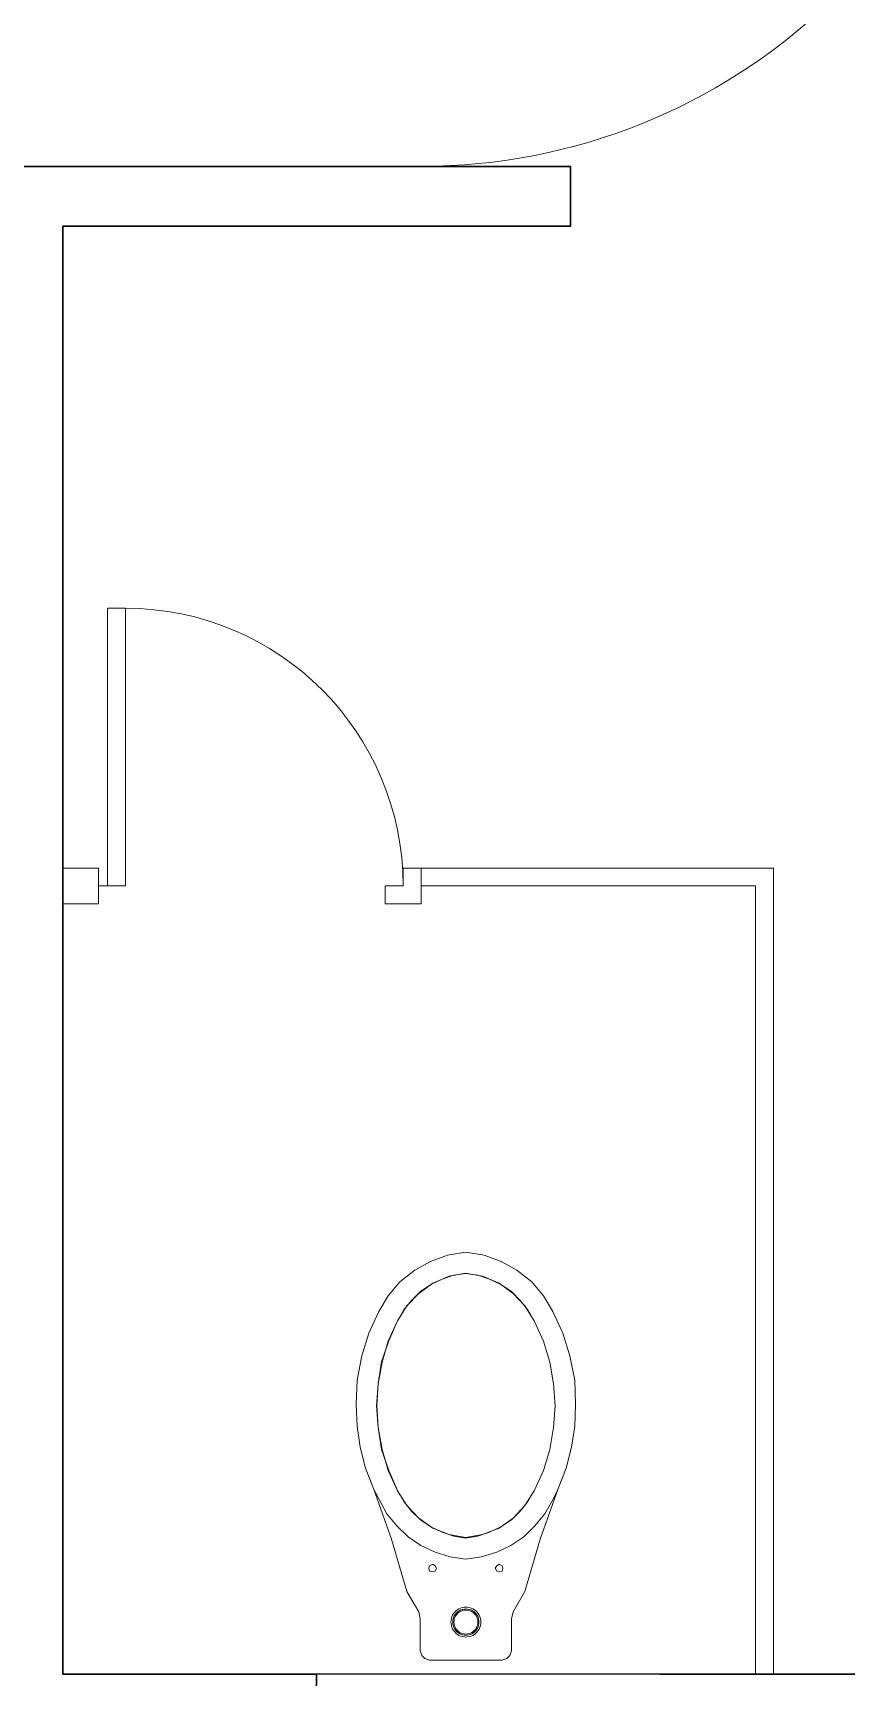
# Model space of a CAD drawing. Header units: inches. Extents: x 32 to 51.7, y 18.3 to 41.9.
# Drawn here: x 38.173 to 39.535, y 25.666 to 28.419 of the extents above; entities that cross this region are included whole.
import ezdxf

# ---------------------------------------------------------------- set-up
doc = ezdxf.new("R2010")
doc.units = ezdxf.units.IN
doc.header["$MEASUREMENT"] = 0
doc.linetypes.add('EJES½', pattern=[0.175, 0.1, -0.025, 0.025, -0.025])
for name, color, linetype, lineweight in [('4', 253, 'Continuous', 9), ('DOOR WINDOW 1 100', 251, 'Continuous', 15), ('FURNITURE F 1 100', 253, 'Continuous', 13), ('WALL 1 100', 250, 'Continuous', 30)]:
    doc.layers.add(name, color=color, linetype=linetype, lineweight=lineweight)
doc.layers.add('8', color=5, linetype='Continuous')
doc.layers.add('9', color=20, linetype='Continuous')

# ---------------------------------------------------------------- blocks, each defined once
blk = doc.blocks.new('Puerta 100cm')
at = {"color": 8, "linetype": 'EJES½', "lineweight": 0}
for p, q in [((0.045, 1.105), (0.045, -0.125)), ((-0.08, 0.95), (0.17, 0.95)), ((-0.08, 0), (0.17, 0))]:
    blk.add_line(p, q, dxfattribs=at)
at = {"color": 8, "lineweight": 0, "const_width": 0.0125}
for points in [[(0.0125, 0.9125), (0.0125, 0.9875)], [(0.0775, 0.9125), (0.0775, 0.9875)]]:
    blk.add_lwpolyline(points, dxfattribs=at)
blk.add_lwpolyline([(0.065, -0.02), (0.025, -0.02), (0.025, 1), (0.065, 1)], close=True)
at = {"color": 8, "lineweight": 0}
blk.add_arc((0, 0), 1, 0, 86.2731, dxfattribs=at)
blk = doc.blocks.new('*U28')
at = {"rotation": 232.742051304329}
blk.add_blockref('Puerta 100cm', (0, 0), dxfattribs=at)
blk = doc.blocks.new('PTA')
at = {"layer": 'DOOR WINDOW 1 100'}
for p, q in [((0.125, 0.825), (0.125, 0.05)), ((0.175, 0.825), (0.125, 0.825)), ((0.175, 0.825), (0.175, 0.05)), ((0.1, 0.05), (0.175, 0.05))]:
    blk.add_line(p, q, dxfattribs=at)
for points in [[(0, 0.1), (0, 0), (0.1, 0), (0.1, 0.1)], [(1, 0.1), (0.95, 0.1), (0.95, 0.05), (0.9, 0.05), (0.9, 0), (1, 0)]]:
    blk.add_lwpolyline(points, close=True, dxfattribs=at)
blk.add_arc((0.175, 0.05), 0.775, 0, 90, dxfattribs=at)

msp = doc.modelspace()

# ---------------------------------------------------------------- linework, layer by layer
at = {"layer": '8', "color": 148, "linetype": 'Continuous'}
msp.add_line((40.1481, 25.6709), (38.6481, 25.6709), dxfattribs=at)
at = {"layer": 'FURNITURE F 1 100'}
for p, q in [((39.4131, 27.0209), (38.9231, 27.0209)), ((39.4131, 27.0209), (39.4131, 25.6709)), ((39.3831, 26.9909), (38.9231, 26.9909)), ((39.3831, 26.9909), (39.3831, 25.6709)), ((38.8387, 26.362), (38.8126, 26.3476)), ((38.8674, 26.3725), (38.8387, 26.362)), ((38.8974, 26.3777), (38.8674, 26.3725)), ((38.8974, 26.3777), (38.9288, 26.3725)), ((38.9288, 26.3725), (38.9575, 26.362)), ((38.9575, 26.362), (38.9836, 26.3476)), ((38.7682, 26.3045), (38.7877, 26.328)), ((38.7877, 26.328), (38.8126, 26.3476)), ((38.8013, 26.3392), (38.8019, 26.3392)), ((38.8191, 26.3085), (38.8426, 26.3254)), ((38.8219, 26.3117), (38.8397, 26.3235)), ((38.8397, 26.3235), (38.8583, 26.3323)), ((38.87, 26.3372), (38.8426, 26.3254)), ((38.8583, 26.3323), (38.878, 26.3392)), ((38.87, 26.3372), (38.8974, 26.3424)), ((38.878, 26.3392), (38.8976, 26.3421)), ((38.878, 26.3392), (38.8805, 26.3392)), ((38.8974, 26.3424), (38.9261, 26.3372)), ((38.8976, 26.3421), (38.9182, 26.3392)), ((38.9152, 26.3392), (38.9182, 26.3392)), ((38.9182, 26.3392), (38.9379, 26.3323)), ((38.9536, 26.3254), (38.9261, 26.3372)), ((38.9379, 26.3323), (38.9565, 26.3235)), ((38.9771, 26.3085), (38.9536, 26.3254)), ((38.9565, 26.3235), (38.9743, 26.3117)), ((39.0085, 26.328), (38.9836, 26.3476)), ((39.0085, 26.328), (39.028, 26.3045)), ((38.7525, 26.2784), (38.7682, 26.3045)), ((38.7945, 26.2812), (38.8072, 26.2969)), ((38.8191, 26.3085), (38.7995, 26.2875)), ((38.8072, 26.2969), (38.8219, 26.3117)), ((38.8219, 26.3117), (38.8236, 26.3117)), ((38.9743, 26.3117), (38.989, 26.2969)), ((38.9967, 26.2875), (38.9771, 26.3085)), ((38.989, 26.2969), (39.0017, 26.2812)), ((39.028, 26.3045), (39.0437, 26.2784)), ((38.7525, 26.2784), (38.7355, 26.2418)), ((38.7836, 26.2625), (38.7945, 26.2812)), ((38.7995, 26.2875), (38.7838, 26.2627)), ((39.0124, 26.2627), (38.9967, 26.2875)), ((39.0017, 26.2812), (39.0126, 26.2625)), ((39.0607, 26.2418), (39.0437, 26.2784)), ((38.7238, 26.2039), (38.7355, 26.2418)), ((38.7838, 26.2627), (38.7682, 26.2288)), ((38.7689, 26.2291), (38.7836, 26.2625)), ((38.7836, 26.2625), (38.7837, 26.2625)), ((39.028, 26.2288), (39.0124, 26.2627)), ((39.0724, 26.2039), (39.0607, 26.2418)), ((38.7571, 26.1937), (38.7689, 26.2291)), ((38.7682, 26.2288), (38.7577, 26.1935)), ((39.0385, 26.1935), (39.028, 26.2288)), ((38.7238, 26.2039), (38.7159, 26.1634)), ((38.7217, 26.1967), (38.7224, 26.1967)), ((38.7512, 26.1574), (38.7571, 26.1937)), ((38.7512, 26.1569), (38.7577, 26.1935)), ((39.0385, 26.1935), (39.045, 26.1569)), ((39.0724, 26.2039), (39.0803, 26.1634)), ((38.7159, 26.1634), (38.7146, 26.1229)), ((38.7552, 26.1849), (38.7562, 26.1849)), ((39.0816, 26.1229), (39.0803, 26.1634)), ((38.7486, 26.1203), (38.7512, 26.1569)), ((38.7493, 26.121), (38.7512, 26.1574)), ((39.0476, 26.1203), (39.045, 26.1569)), ((38.7139, 26.121), (38.7147, 26.121)), ((38.7146, 26.1229), (38.7159, 26.0863)), ((38.7486, 26.1203), (38.7512, 26.0837)), ((38.7512, 26.0837), (38.7493, 26.121)), ((39.0476, 26.1203), (39.045, 26.0837)), ((39.0469, 26.121), (39.0475, 26.121)), ((39.0803, 26.0863), (39.0816, 26.1229)), ((38.7159, 26.0863), (38.7211, 26.0511)), ((38.7571, 26.0473), (38.7512, 26.0837)), ((38.7577, 26.0471), (38.7512, 26.0837)), ((39.0385, 26.0471), (39.045, 26.0837)), ((39.0803, 26.0863), (39.075, 26.0511)), ((38.7303, 26.0158), (38.7211, 26.0511)), ((39.075, 26.0511), (39.0659, 26.0158)), ((38.7689, 26.0119), (38.7571, 26.0473)), ((38.7682, 26.0119), (38.7577, 26.0471)), ((39.0385, 26.0471), (39.028, 26.0119)), ((38.7303, 26.0158), (38.7433, 25.9819)), ((38.7682, 26.0119), (38.7838, 25.9779)), ((38.7836, 25.9785), (38.7689, 26.0119)), ((39.028, 26.0119), (39.0124, 25.9779)), ((39.0659, 26.0158), (39.0529, 25.9819)), ((38.7734, 25.8969), (38.7433, 25.9819)), ((38.7435, 25.9814), (38.7659, 25.9392)), ((38.7945, 25.9598), (38.7836, 25.9785)), ((38.7838, 25.9779), (38.7995, 25.9531)), ((38.9967, 25.9531), (39.0124, 25.9779)), ((39.0126, 25.9785), (39.0017, 25.9598)), ((39.044, 25.9628), (39.0527, 25.9814)), ((38.7659, 25.9392), (38.7826, 25.9195)), ((38.8072, 25.9441), (38.7945, 25.9598)), ((38.8191, 25.9322), (38.7995, 25.9531)), ((38.8219, 25.9293), (38.8072, 25.9441)), ((38.989, 25.9441), (38.9743, 25.9293)), ((38.9771, 25.9322), (38.9967, 25.9531)), ((39.0017, 25.9598), (38.989, 25.9441)), ((39.0136, 25.9195), (39.0303, 25.9392)), ((39.0303, 25.9392), (39.044, 25.9628)), ((38.7826, 25.9195), (38.8013, 25.9008)), ((38.8191, 25.9322), (38.8426, 25.9152)), ((38.8397, 25.9175), (38.8219, 25.9293)), ((38.8219, 25.9293), (38.8239, 25.9293)), ((38.8583, 25.9087), (38.8397, 25.9175)), ((38.87, 25.9048), (38.8426, 25.9152)), ((38.9536, 25.9152), (38.9261, 25.9048)), ((38.9565, 25.9175), (38.9379, 25.9087)), ((38.9536, 25.9152), (38.9771, 25.9322)), ((38.9743, 25.9293), (38.9565, 25.9175)), ((38.9949, 25.9008), (39.0136, 25.9195)), ((38.7995, 25.8094), (38.7734, 25.8969)), ((38.8013, 25.9008), (38.8229, 25.8861)), ((38.8229, 25.8861), (38.8465, 25.8753)), ((38.878, 25.9018), (38.8583, 25.9087)), ((38.8974, 25.8996), (38.87, 25.9048)), ((38.8976, 25.8989), (38.878, 25.9018)), ((38.9261, 25.9048), (38.8974, 25.8996)), ((38.9182, 25.9018), (38.8976, 25.8989)), ((38.9379, 25.9087), (38.9182, 25.9018)), ((38.9497, 25.8753), (38.9733, 25.8861)), ((38.9733, 25.8861), (38.9949, 25.9008)), ((38.8465, 25.8753), (38.872, 25.8674)), ((38.872, 25.8674), (38.8976, 25.8635)), ((38.8976, 25.8635), (38.9242, 25.8674)), ((38.9242, 25.8674), (38.9497, 25.8753)), ((38.8361, 25.8486), (38.8374, 25.8525)), ((38.8361, 25.8486), (38.8374, 25.8434)), ((38.8374, 25.8525), (38.8426, 25.8551)), ((38.8374, 25.8434), (38.8426, 25.842)), ((38.8426, 25.8551), (38.8465, 25.8525)), ((38.8426, 25.842), (38.8465, 25.8434)), ((38.8491, 25.8486), (38.8465, 25.8525)), ((38.8465, 25.8434), (38.8491, 25.8486)), ((38.9471, 25.8486), (38.9497, 25.8525)), ((38.9471, 25.8486), (38.9497, 25.8434)), ((38.9536, 25.8551), (38.9497, 25.8525)), ((38.9536, 25.842), (38.9497, 25.8434)), ((38.9536, 25.8551), (38.9588, 25.8525)), ((38.9588, 25.8434), (38.9536, 25.842)), ((38.9601, 25.8486), (38.9588, 25.8525)), ((38.9588, 25.8434), (38.9601, 25.8486)), ((38.7995, 25.8094), (38.8191, 25.7754)), ((38.8191, 25.7754), (38.8217, 25.7637)), ((38.8217, 25.7101), (38.8217, 25.7637)), ((38.8243, 25.7023), (38.8217, 25.7101)), ((38.8243, 25.7023), (38.8295, 25.697)), ((38.8295, 25.697), (38.8374, 25.6944)), ((38.9588, 25.6944), (38.8374, 25.6944)), ((38.9588, 25.6944), (38.9666, 25.697))]:
    msp.add_line(p, q, dxfattribs=at)
for points in [[(38.9231, 27.0209), (38.8231, 27.0209), (38.8231, 26.9909), (38.9231, 26.9909)], [(39.0529, 25.9819), (39.0228, 25.8969), (38.9967, 25.8094)], [(38.9771, 25.7754), (38.9967, 25.8094)], [(38.9745, 25.7637), (38.9771, 25.7754)], [(38.9745, 25.7101), (38.9745, 25.7637)], [(38.9588, 25.6944), (38.9666, 25.697), (38.9719, 25.7023)], [(38.9745, 25.7101), (38.9719, 25.7023)]]:
    msp.add_lwpolyline(points, dxfattribs=at)
at = {"layer": 'FURNITURE F 1 100', "flags": 128}
for points in [[(38.8981, 25.733), (38.8951, 25.7332), (38.8921, 25.7338), (38.8893, 25.7347), (38.8865, 25.7359), (38.8839, 25.7374), (38.8815, 25.7394), (38.8794, 25.7415), (38.8776, 25.7439), (38.876, 25.7464), (38.8747, 25.7492), (38.8738, 25.7521), (38.8733, 25.7551), (38.8731, 25.7581), (38.8733, 25.7611), (38.8738, 25.7641), (38.8747, 25.7669), (38.876, 25.7697), (38.8776, 25.7723), (38.8794, 25.7747), (38.8815, 25.7768), (38.8839, 25.7787), (38.8865, 25.7803), (38.8893, 25.7815), (38.8921, 25.7824), (38.8951, 25.7829), (38.8981, 25.7831)], [(38.8982, 25.736), (38.8955, 25.7362), (38.8929, 25.7367), (38.8903, 25.7375), (38.8879, 25.7386), (38.8856, 25.7399), (38.8835, 25.7416), (38.8816, 25.7435), (38.88, 25.7456), (38.8786, 25.7478), (38.8775, 25.7503), (38.8768, 25.7528), (38.8763, 25.7554), (38.8761, 25.758), (38.8763, 25.7607), (38.8768, 25.7633), (38.8775, 25.7659), (38.8786, 25.7683), (38.88, 25.7706), (38.8816, 25.7727), (38.8835, 25.7746), (38.8856, 25.7762), (38.8879, 25.7776), (38.8903, 25.7787), (38.8929, 25.7794), (38.8955, 25.78), (38.8982, 25.7801)], [(38.8768, 25.7638), (38.8778, 25.7666), (38.879, 25.769), (38.8806, 25.7714), (38.8826, 25.7736)], [(38.9181, 25.758), (38.918, 25.7554), (38.9175, 25.7529), (38.9166, 25.7505), (38.9154, 25.7481), (38.914, 25.7459), (38.9122, 25.744), (38.9103, 25.7422), (38.9081, 25.7408), (38.9057, 25.7396), (38.9033, 25.7387), (38.9007, 25.7382), (38.8982, 25.7381), (38.8955, 25.7382), (38.8929, 25.7387), (38.8905, 25.7396), (38.8881, 25.7408), (38.8859, 25.7422), (38.884, 25.744), (38.8822, 25.7459), (38.8808, 25.7481), (38.8796, 25.7505), (38.8788, 25.7529), (38.8783, 25.7554), (38.8781, 25.758), (38.8783, 25.7607), (38.8788, 25.7633), (38.8796, 25.7657), (38.8808, 25.7681), (38.8822, 25.7703), (38.884, 25.7722), (38.8859, 25.774), (38.8881, 25.7754), (38.8905, 25.7766), (38.8929, 25.7774), (38.8955, 25.7779), (38.8982, 25.7781), (38.9007, 25.7779), (38.9033, 25.7774), (38.9057, 25.7766), (38.9081, 25.7754), (38.9103, 25.774), (38.9122, 25.7722), (38.914, 25.7703), (38.9154, 25.7681), (38.9166, 25.7657), (38.9175, 25.7633), (38.918, 25.7607), (38.9181, 25.758)], [(38.8826, 25.7736), (38.8848, 25.7756), (38.8872, 25.7772), (38.8897, 25.7784), (38.8924, 25.7794), (38.8952, 25.78), (38.8982, 25.7801), (38.901, 25.78)], [(38.8952, 25.78), (38.8981, 25.7801), (38.901, 25.78), (38.9038, 25.7794)], [(38.8981, 25.733), (38.9011, 25.7332), (38.9041, 25.7338), (38.907, 25.7347), (38.9097, 25.7359), (38.9123, 25.7374), (38.9147, 25.7394), (38.9168, 25.7415), (38.9187, 25.7439), (38.9203, 25.7464), (38.9215, 25.7492), (38.9224, 25.7521), (38.923, 25.7551), (38.9232, 25.7581), (38.923, 25.7611), (38.9224, 25.7641), (38.9215, 25.7669), (38.9203, 25.7697), (38.9187, 25.7723), (38.9168, 25.7747), (38.9147, 25.7768), (38.9123, 25.7787), (38.9097, 25.7803), (38.907, 25.7815), (38.9041, 25.7824), (38.9011, 25.7829), (38.8981, 25.7831)], [(38.8982, 25.736), (38.9008, 25.7362), (38.9034, 25.7367), (38.9059, 25.7375), (38.9084, 25.7386), (38.9106, 25.7399), (38.9127, 25.7416), (38.9146, 25.7435), (38.9162, 25.7456), (38.9176, 25.7478), (38.9187, 25.7503), (38.9195, 25.7528), (38.92, 25.7554), (38.9201, 25.758), (38.92, 25.7607), (38.9195, 25.7633), (38.9187, 25.7659), (38.9176, 25.7683), (38.9162, 25.7706), (38.9146, 25.7727), (38.9127, 25.7746), (38.9106, 25.7762), (38.9084, 25.7776), (38.9059, 25.7787), (38.9034, 25.7794), (38.9008, 25.78), (38.8982, 25.7801)], [(38.9038, 25.7794), (38.9065, 25.7784), (38.9091, 25.7772), (38.9115, 25.7756), (38.9137, 25.7736)], [(38.9137, 25.7736), (38.9156, 25.7714)], [(38.8763, 25.7552), (38.8761, 25.7581), (38.8763, 25.761), (38.8768, 25.7638)], [(38.8768, 25.7524), (38.8763, 25.7552)], [(38.8778, 25.7496), (38.8768, 25.7524)], [(38.8826, 25.7425), (38.8806, 25.7447), (38.879, 25.7471), (38.8778, 25.7496)], [(38.9156, 25.7714), (38.9172, 25.769), (38.9185, 25.7666)], [(38.9185, 25.7496), (38.9172, 25.7471), (38.9156, 25.7447)], [(38.9185, 25.7666), (38.9194, 25.7638), (38.9199, 25.761), (38.9201, 25.7581)], [(38.9201, 25.7581), (38.9199, 25.7552), (38.9194, 25.7524), (38.9185, 25.7496)], [(38.8848, 25.7406), (38.8826, 25.7425)], [(38.8897, 25.7377), (38.8872, 25.739), (38.8848, 25.7406)], [(38.9038, 25.7368), (38.901, 25.7362), (38.8982, 25.7361), (38.8952, 25.7362), (38.8924, 25.7368), (38.8897, 25.7377)], [(38.901, 25.7362), (38.8981, 25.7361), (38.8952, 25.7362)], [(38.9091, 25.739), (38.9065, 25.7377), (38.9038, 25.7368)], [(38.9156, 25.7447), (38.9137, 25.7425), (38.9115, 25.7406), (38.9091, 25.739)]]:
    msp.add_lwpolyline(points, dxfattribs=at)
at = {"layer": 'WALL 1 100'}
for p, q in [((39.0731, 28.1959), (37.2731, 28.1959)), ((39.0731, 28.0959), (39.0731, 28.1959)), ((39.0731, 28.0959), (38.2231, 28.0959)), ((38.6481, 25.6709), (38.6481, 25.5709)), ((39.2231, 25.6709), (41.0231, 25.6709))]:
    msp.add_line(p, q, dxfattribs=at)
msp.add_lwpolyline([(38.2231, 28.0959), (38.2231, 25.6709), (38.6481, 25.6709)], dxfattribs=at)

# ---------------------------------------------------------------- block references
at = {"layer": '4', "xscale": 0.9885843725261628, "yscale": 0.9885843725261628, "zscale": 0.9885843725261628, "rotation": 37.25794869564172}
msp.add_blockref('*U28', (38.8231, 29.1845), dxfattribs=at)
at = {"layer": '9', "extrusion": (0, 0, -1), "xscale": -0.5999979608762258, "yscale": 0.5999979608762258, "zscale": -0.5999979608762258, "rotation": 0.0001566188140778024}
msp.add_blockref('PTA', (-38.2231, 26.9609), dxfattribs=at)

doc.saveas('drawing.dxf')
